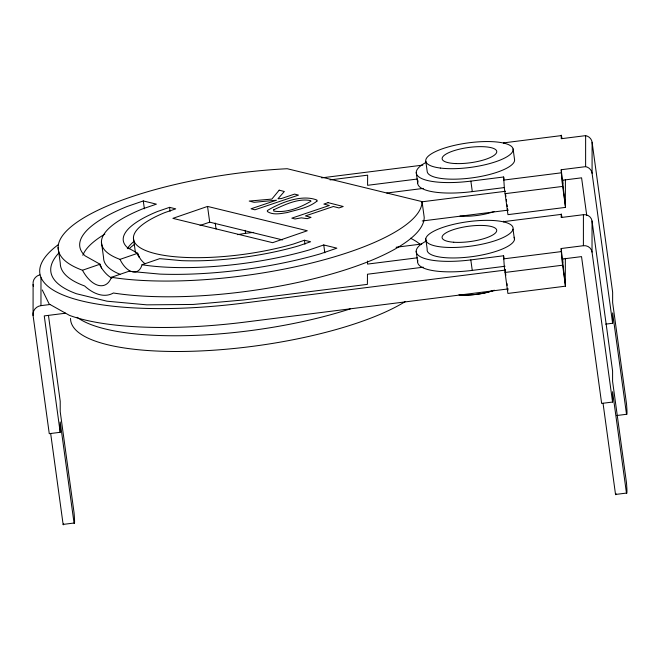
<?xml version="1.0" encoding="UTF-8"?>
<svg xmlns="http://www.w3.org/2000/svg" width="660" height="660" viewBox="0 0 660 660"><rect width="100%" height="100%" fill="white"/><g stroke="black" fill="none" stroke-linecap="round" stroke-linejoin="round"><path stroke-width="0.99" d="M50.672 433.546L63.121 524.403L74.044 523.025L60.2 421.963L60.192 432.3L49.269 433.678L33.074 315.496L33.099 284.485A9.149 8.786 0 0 1 39.806 274.857M33.074 315.496A9.149 8.786 0 0 1 40.961 305.646L40.978 277.629M562.601 259L581.534 256.616L601.639 403.425L612.571 402.047L592.028 252.071A7.689 7.384 0 0 0 583.399 245.71L561.165 248.515L565.463 286.176L507.886 293.436L504.298 266.805L503.58 255.775L470.819 259.908A55.11 15.378 -7.8 0 1 422.136 257.573A55.11 15.378 -7.8 0 1 426.632 240.85M605.674 324.134L612.629 323.26L592.078 173.283A8.126 7.796 0 0 0 585.618 166.65L561.214 169.727L565.521 207.388L507.944 214.648L504.347 188.017L503.638 176.987L470.869 181.12A55.11 15.378 -7.8 0 1 422.524 178.926A55.11 15.378 -7.8 0 1 425.857 162.508M565.463 286.176L561.874 259.545L561.165 248.515M561.908 216.95L561.239 213.947L561.182 217.495L583.415 214.69A7.689 7.384 0 0 1 592.045 221.05L612.587 371.027L612.587 381.364L626.472 482.732A47.792 1.766 82.8 0 1 626.464 493.078L615.533 494.455L603.034 403.219M565.521 207.388L561.932 180.757L561.214 169.727M561.965 138.171L561.289 135.168L561.239 138.715L585.635 135.638A8.126 7.796 0 0 1 592.102 142.263L612.645 292.24L612.637 302.585L626.521 403.953A47.792 1.766 82.8 0 1 626.521 414.29L616.58 415.544M562.741 262.837L562.741 258.769M562.798 184.057L562.798 179.99M565.323 281.713L565.339 258.332M565.381 202.933L565.397 179.545M583.399 245.71L583.415 214.69M585.618 166.65L585.635 135.638M592.028 252.071L592.045 221.05M592.078 173.283L592.102 142.263M612.571 402.047L612.579 391.702L626.464 493.078M612.629 323.26L612.629 312.923L626.521 414.29M367.546 261.046L367.529 264.091L417.252 257.821M131.612 271.598A21.376 11.864 71 0 1 119.996 259.372A139.846 39.014 -7.8 0 1 142.065 209.088L156.42 204.146L143.294 200.945L126.679 206.654A161.791 45.136 -7.8 0 0 85.132 255.874L100.031 264.206L101.582 268.001M132.346 271.804A21.376 11.864 71 0 0 142.024 264.742L159.753 258.646L181.624 260.65A117.892 32.893 -7.8 0 0 298.51 245.916L310.613 241.75L304.441 240.248L293.395 244.043A107.572 30.014 -7.8 0 1 155.455 253.646A107.572 30.014 -7.8 0 1 164.678 212.652L175.725 208.857L169.554 207.347L157.451 211.513A117.892 32.893 -7.8 0 0 127.174 247.376L137.725 253.275L139.318 257.351L137.115 253.481L140.712 259.38A21.376 11.864 71 0 0 144.994 263.695M207.545 206.423L172.862 218.353L272.621 242.682L307.304 230.752L207.545 206.423L209.698 222.156L282.529 239.918M200.062 225.464L209.698 222.156M58.113 247.492L60.274 263.224A183.538 51.208 -7.8 0 0 84.628 285.978A54.788 30.401 71 0 0 113.396 292.99L113.545 293.024A183.538 51.208 -7.8 0 0 311.842 279.221A183.538 51.208 -7.8 0 0 424.207 217.338L422.053 201.613L287.215 168.721A183.538 51.208 -7.8 0 0 95.741 211.315A183.538 51.208 -7.8 0 0 82.475 270.245L100.031 264.206M119.996 259.372L137.725 253.275M82.475 270.245A29.568 16.409 71 0 0 111.392 277.299L128.939 271.26L159.852 274.098A161.791 45.136 -7.8 0 0 320.265 253.869L336.88 248.16L323.746 244.959L309.383 249.892A139.846 39.014 -7.8 0 1 142.024 264.742M494.224 290.293L488.144 292.124A27.662 7.714 -7.8 0 1 458.972 294.739A27.555 7.689 -7.8 0 0 488.144 292.124L494.274 290.301M237.476 234.655L245.561 233.326A110.22 30.748 -7.8 0 1 253.696 232.394M561.239 135.613L503.662 142.874L503.712 142.428L503.959 143.146M321.667 177.862L422.829 165.107M330.058 179.908L367.645 175.164L367.579 185.303L417.301 179.033M386.801 193.017L423.332 188.405M503.638 180.089L561.214 172.829M418.151 180.906A55.11 15.378 -7.8 0 0 472.304 191.606L504.083 187.605M562.65 180.213L581.584 177.829L586.756 215.548M421.69 201.844L505.535 191.276M505.065 193.677L562.65 186.417M422.235 220.976L508.117 210.152M561.19 214.393L503.605 221.653L503.654 221.207L503.902 221.933M396.099 247.252L421.666 244.027M40.961 305.646L50.036 304.507M423.274 267.193L367.463 274.23L367.397 284.369L243.631 299.97L193.157 304.45L146.8 304.846L106.994 301.191L76.453 293.741A193.892 54.095 -7.8 0 1 58.393 253.481M65.579 313.211L44.253 315.901L60.192 432.3M503.58 258.877L561.157 251.617M417.829 260.395A55.11 15.378 -7.8 0 0 472.255 270.394L505.015 266.26M505.519 270.055L242.913 303.163A205.004 57.197 -7.8 0 1 58.484 244.513M505.015 272.464L562.592 265.204M508.101 288.932L245.495 322.039A205.004 57.197 -7.8 0 1 69.49 315.389L49.195 304.029L42.281 289.971M99.437 264.412L101.714 268.224A29.568 16.409 71 0 0 111.919 278.19M513.084 148.921L514.528 159.406A44.088 12.301 -7.8 0 1 473.352 177.688A44.088 12.301 -7.8 0 1 427.243 171.814L425.807 161.329M513.026 229.152A44.088 12.301 -7.8 0 1 445.31 247.302A44.088 12.301 -7.8 0 1 449.839 225.283A44.088 12.301 -7.8 0 1 513.026 229.152L514.462 239.638M503.638 176.987L503.902 178.893M505.618 194.576L505.89 196.573M506.303 199.567L506.575 201.564M506.987 204.559L507.26 206.555M507.532 208.552L507.804 210.548M503.58 255.775L503.976 258.629M505.015 269.363L505.288 271.359M505.56 273.355L505.84 275.352M506.93 283.346L507.202 285.343M507.614 288.337L507.886 290.334M470.869 181.12L472.304 191.606M470.819 259.908L472.255 270.394M425.758 238.672L427.193 249.158A44.088 12.301 -7.8 0 0 472.51 256.583A44.088 12.301 -7.8 0 0 514.132 237.245M416.245 172.499L417.681 182.985M416.188 251.287L417.623 261.772M323.746 244.959L324.819 252.821M304.441 240.248L304.978 244.184M245.149 230.348L245.561 233.326M215.234 223.055L216.051 229.012M169.554 207.347L170.099 211.282M143.294 200.945L144.367 208.807M133.427 237.996L135.448 252.747M101.434 242.03L103.587 257.763A139.846 39.014 -7.8 0 0 119.963 274.255M48.469 315.513L60.217 401.28L60.209 411.617L74.052 512.688A44.286 1.633 82.8 0 1 74.044 523.025M33.099 284.485L33.38 286.522M422.053 201.613A183.538 51.208 -7.8 0 1 309.688 263.488A183.538 51.208 -7.8 0 1 111.392 277.299M405.108 301.678A180.848 50.457 -7.8 0 1 203.404 350.815A180.848 50.457 -7.8 0 1 70.537 318.417M350.476 308.814A180.848 50.457 -7.8 0 1 77.138 317.295M410.52 238.235A180.848 50.457 -7.8 0 1 420.28 244.513M616.003 493.564A47.792 1.766 82.8 0 1 615.533 494.455M63.624 523.809A44.286 1.633 82.8 0 1 63.121 524.403M82.838 255.288A161.791 45.136 -7.8 0 1 104.841 234.11M494.216 211.489A27.555 7.689 -7.8 0 1 460.02 216.018M129.03 248.87A121.333 33.85 -7.8 0 1 134.219 244.571M127.322 248.713A117.892 32.893 -7.8 0 1 133.122 242.154M273.735 209.773L273.784 211.084C286.374 213.213 300.473 207.479 310.975 201.193L310.563 200.574C297.982 198.091 284.947 204.707 273.735 209.773M279.18 190.187L271.862 199.089L249.224 201.061L254.1 202.306L276.524 200.194L251.031 208.799L254.95 209.797L298.485 195.104L294.566 194.106L281.498 198.511L277.942 198.8L284.336 191.499L279.18 190.187M316.99 201.085C308.756 207.875 297.289 209.575 287.24 212.553C280.838 213.543 273.141 215.383 267.382 211.555L267.358 210.548C280.376 202.636 301.925 194.023 316.948 200.087L316.99 201.085M328.086 202.645L323.837 204.08L329.34 205.483L291.794 218.155L295.02 218.98L301.323 217.858L307.246 218.65L311.05 217.363L305.423 215.927L333.341 206.498L338.968 207.933L343.225 206.498L328.086 202.645M455.779 163.564A27.555 7.689 -7.8 0 0 496.765 151.685A27.555 7.689 -7.8 0 0 455.788 150.133A27.555 7.689 -7.8 0 0 455.779 163.564M453.717 242.236A27.555 7.689 -7.8 0 0 496.609 231.157A27.555 7.689 -7.8 0 0 457.85 228.335A27.555 7.689 -7.8 0 0 453.717 242.236M440.335 168.052A44.088 12.301 -7.8 0 0 512.242 152.254A44.088 12.301 -7.8 0 0 455.763 145.068A44.088 12.301 -7.8 0 0 440.335 168.052"/></g></svg>
